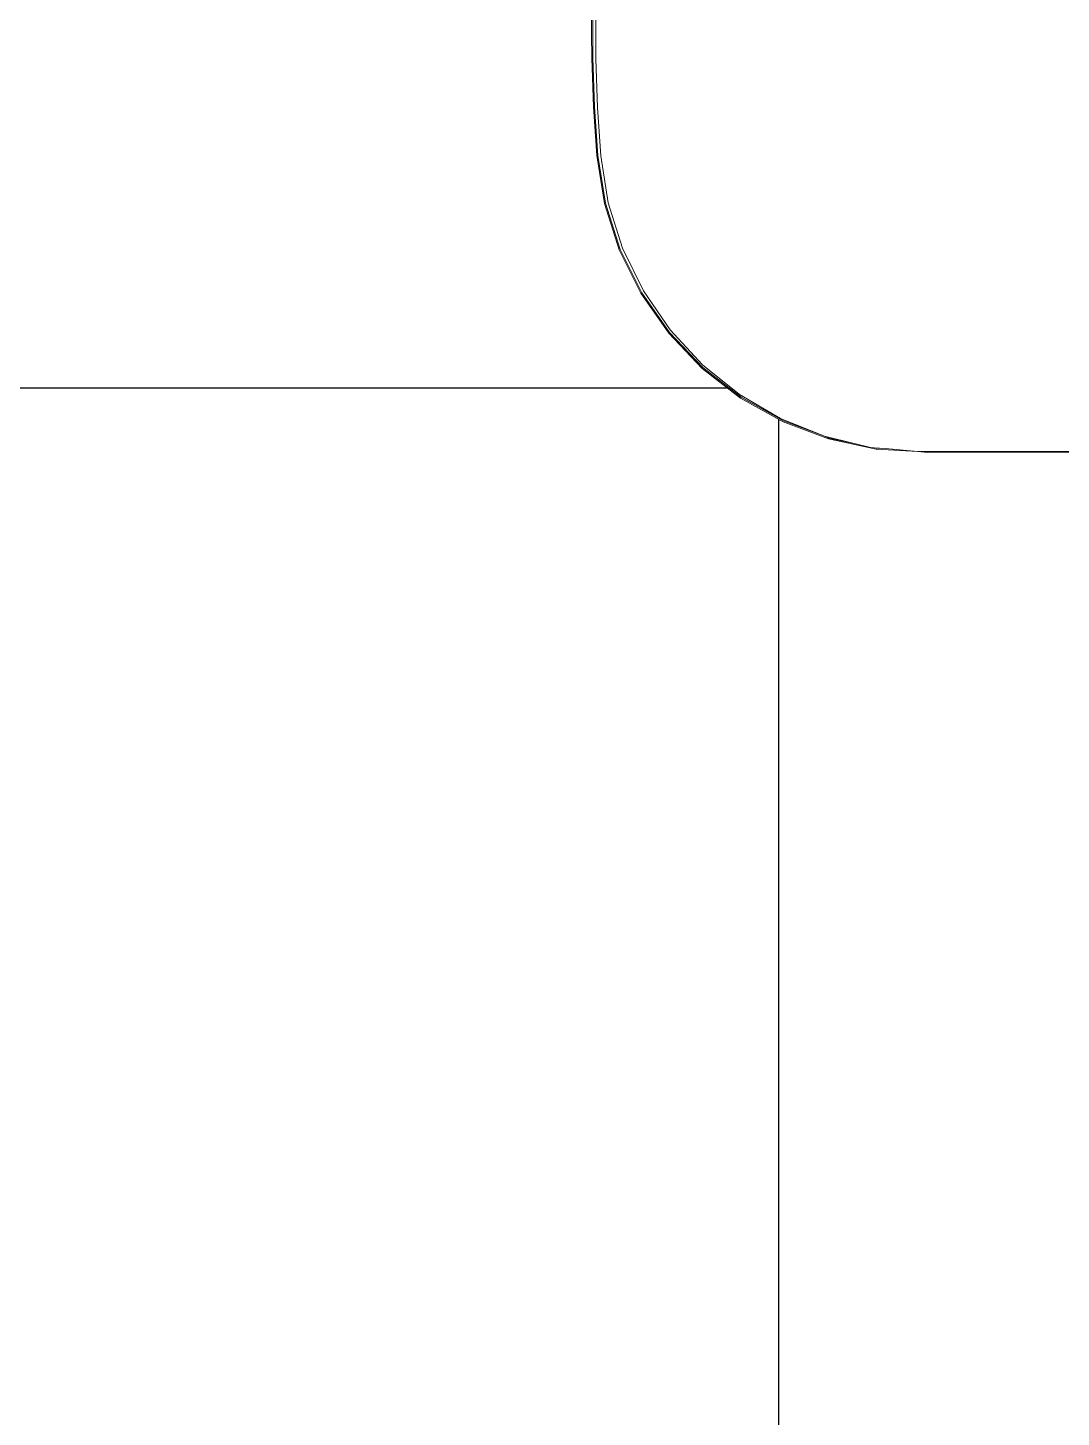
# Model space of a CAD drawing. Header units: millimetres. Extents: x 81693 to 98868, y 6565 to 11437.
# Drawn here: x 95409.26 to 95438.74, y 11158.34 to 11197.97 of the extents above; entities that cross this region are included whole.
import ezdxf

# ---------------------------------------------------------------- set-up
doc = ezdxf.new("R2010")
doc.units = ezdxf.units.MM
doc.layers.add('Moveis', color=1, linetype='Continuous', lineweight=9)
doc.layers.add('Parede Baixa', color=5, linetype='Continuous', lineweight=50)
doc.layers.add('Piso', color=55, linetype='Continuous')

# ---------------------------------------------------------------- blocks, each defined once
blk = doc.blocks.new('u')
at = {"layer": 'Moveis', "invisible_edges": 3}
for points in [[(12556.061, 3322.426), (12633.549, 3335.554), (12556.095, 3322.404)], [(12556.061, 3322.426), (12633.549, 3335.554), (12556.095, 3322.404)], [(12556.061, 3322.426), (12633.549, 3335.554), (12556.095, 3322.404)], [(12556.061, 3322.426), (12633.549, 3335.554), (12556.095, 3322.404)], [(12556.061, 3322.426), (12633.549, 3335.554), (12556.095, 3322.404)], [(12556.095, 3322.404), (12633.549, 3335.554), (12556.232, 3322.311)], [(12556.095, 3322.404), (12633.549, 3335.554), (12556.232, 3322.311)], [(12556.095, 3322.404), (12633.549, 3335.554), (12556.232, 3322.311)], [(12556.095, 3322.404), (12633.549, 3335.554), (12556.232, 3322.311)], [(12556.095, 3322.404), (12633.549, 3335.554), (12556.232, 3322.311)], [(12556.232, 3322.311), (12633.549, 3335.554), (12556.257, 3322.282)], [(12556.232, 3322.311), (12633.549, 3335.554), (12556.257, 3322.282)], [(12556.232, 3322.311), (12633.549, 3335.554), (12556.257, 3322.282)], [(12556.232, 3322.311), (12633.549, 3335.554), (12556.257, 3322.282)], [(12556.232, 3322.311), (12633.549, 3335.554), (12556.257, 3322.282)], [(12556.257, 3322.282), (12633.549, 3335.554), (12556.359, 3322.193)], [(12556.257, 3322.282), (12633.549, 3335.554), (12556.359, 3322.193)], [(12556.257, 3322.282), (12633.549, 3335.554), (12556.359, 3322.193)], [(12556.257, 3322.282), (12633.549, 3335.554), (12556.359, 3322.193)], [(12556.257, 3322.282), (12633.549, 3335.554), (12556.359, 3322.193)], [(12556.359, 3322.193), (12633.549, 3335.554), (12556.382, 3322.167)], [(12556.359, 3322.193), (12633.549, 3335.554), (12556.382, 3322.167)], [(12556.359, 3322.193), (12633.549, 3335.554), (12556.382, 3322.167)], [(12556.359, 3322.193), (12633.549, 3335.554), (12556.382, 3322.167)], [(12556.359, 3322.193), (12633.549, 3335.554), (12556.382, 3322.167)], [(12556.382, 3322.167), (12633.549, 3335.554), (12556.494, 3322.031)], [(12556.382, 3322.167), (12633.549, 3335.554), (12556.494, 3322.031)], [(12556.382, 3322.167), (12633.549, 3335.554), (12556.494, 3322.031)], [(12556.382, 3322.167), (12633.549, 3335.554), (12556.494, 3322.031)], [(12556.382, 3322.167), (12633.549, 3335.554), (12556.494, 3322.031)], [(12556.494, 3322.031), (12633.549, 3335.554), (12556.593, 3321.876)], [(12556.494, 3322.031), (12633.549, 3335.554), (12556.593, 3321.876)], [(12556.494, 3322.031), (12633.549, 3335.554), (12556.593, 3321.876)], [(12556.494, 3322.031), (12633.549, 3335.554), (12556.593, 3321.876)], [(12556.494, 3322.031), (12633.549, 3335.554), (12556.593, 3321.876)], [(12556.593, 3321.876), (12633.549, 3335.554), (12556.603, 3321.851)], [(12556.593, 3321.876), (12633.549, 3335.554), (12556.603, 3321.851)], [(12556.593, 3321.876), (12633.549, 3335.554), (12556.603, 3321.851)], [(12556.593, 3321.876), (12633.549, 3335.554), (12556.603, 3321.851)], [(12556.593, 3321.876), (12633.549, 3335.554), (12556.603, 3321.851)], [(12556.603, 3321.851), (12633.549, 3335.554), (12556.676, 3321.704)], [(12556.603, 3321.851), (12633.549, 3335.554), (12556.676, 3321.704)], [(12556.603, 3321.851), (12633.549, 3335.554), (12556.676, 3321.704)], [(12556.603, 3321.851), (12633.549, 3335.554), (12556.676, 3321.704)], [(12556.603, 3321.851), (12633.549, 3335.554), (12556.676, 3321.704)], [(12556.676, 3321.704), (12633.549, 3335.554), (12556.684, 3321.683)], [(12556.676, 3321.704), (12633.549, 3335.554), (12556.684, 3321.683)], [(12556.676, 3321.704), (12633.549, 3335.554), (12556.684, 3321.683)], [(12556.676, 3321.704), (12633.549, 3335.554), (12556.684, 3321.683)], [(12556.676, 3321.704), (12633.549, 3335.554), (12556.684, 3321.683)], [(12556.684, 3321.683), (12633.549, 3335.554), (12556.748, 3321.503)], [(12556.684, 3321.683), (12633.549, 3335.554), (12556.748, 3321.503)], [(12556.684, 3321.683), (12633.549, 3335.554), (12556.748, 3321.503)], [(12556.684, 3321.683), (12633.549, 3335.554), (12556.748, 3321.503)], [(12556.684, 3321.683), (12633.549, 3335.554), (12556.748, 3321.503)], [(12556.748, 3321.503), (12633.549, 3335.554), (12556.795, 3321.312)], [(12556.748, 3321.503), (12633.549, 3335.554), (12556.795, 3321.312)], [(12556.748, 3321.503), (12633.549, 3335.554), (12556.795, 3321.312)], [(12556.748, 3321.503), (12633.549, 3335.554), (12556.795, 3321.312)], [(12556.748, 3321.503), (12633.549, 3335.554), (12556.795, 3321.312)], [(12556.795, 3321.312), (12633.549, 3335.554), (12556.824, 3321.114)], [(12556.795, 3321.312), (12633.549, 3335.554), (12556.824, 3321.114)], [(12556.795, 3321.312), (12633.549, 3335.554), (12556.824, 3321.114)], [(12556.795, 3321.312), (12633.549, 3335.554), (12556.824, 3321.114)], [(12556.795, 3321.312), (12633.549, 3335.554), (12556.824, 3321.114)], [(12556.824, 3321.114), (12633.549, 3335.554), (12556.833, 3320.923)], [(12556.824, 3321.114), (12633.549, 3335.554), (12556.833, 3320.923)], [(12556.824, 3321.114), (12633.549, 3335.554), (12556.833, 3320.923)], [(12556.824, 3321.114), (12633.549, 3335.554), (12556.833, 3320.923)], [(12556.824, 3321.114), (12633.549, 3335.554), (12556.833, 3320.923)], [(12556.833, 3320.923), (12633.549, 3335.554), (12556.833, 3308.185)], [(12556.833, 3320.923), (12633.549, 3335.554), (12556.833, 3308.185)], [(12556.833, 3320.923), (12633.549, 3335.554), (12556.833, 3308.185)], [(12556.833, 3320.923), (12633.549, 3335.554), (12556.833, 3308.185)], [(12556.833, 3320.923), (12633.549, 3335.554), (12556.833, 3308.185)]]:
    blk.add_3dface(points, dxfattribs=at)

msp = doc.modelspace()

# ---------------------------------------------------------------- hatches: boundary and pattern name
at = {"layer": 'Piso'}
h = msp.add_hatch(dxfattribs=at)
h.set_pattern_fill('ANSI37', color=256, scale=13.333333, angle=45)
h.set_pattern_definition([(90, (-2063.007, 2975), (-42.333333, 1e-14), []), (180, (-2063.007, 2975), (-1e-14, -42.333333), [])])
h.paths.add_polyline_path([(95439.4125, 11171.3876), (95466.0791, 11171.3876), (95466.0791, 11172.1712), (95463.4366, 11172.1712), (95463.4366, 11172.1876), (95463.4366, 11173.31), (95463.2428, 11173.4418), (95463.1155, 11173.5957), (95463.0162, 11173.7519), (95462.9244, 11174.0087), (95462.8771, 11174.3362), (95462.8897, 11174.3368), (95462.8897, 11182.9124), (95462.9244, 11183.1526), (95463.0162, 11183.4095), (95463.1579, 11183.6323), (95463.2738, 11183.7331), (95463.2905, 11183.752), (95463.4602, 11183.8674), (95463.6039, 11183.9027), (95463.74, 11183.9508), (95463.8787, 11183.8692), (95463.9476, 11183.7219), (95463.9459, 11183.5265), (95463.837, 11183.3843), (95463.7754, 11183.3915), (95463.7342, 11183.3878), (95463.7102, 11183.3834), (95463.6579, 11183.3589), (95463.6066, 11183.3233), (95463.597, 11183.3128), (95463.5527, 11183.2592), (95463.5139, 11183.1982), (95463.4861, 11183.1443), (95463.4812, 11183.1307), (95463.455, 11183.0573), (95463.4348, 11182.9688), (95463.4272, 11182.905), (95463.4229, 11182.8143), (95463.4229, 11174.8379), (95466.0791, 11174.8379), (95466.0791, 11194.7808), (95465.9528, 11194.6161), (95465.7445, 11194.5299), (95465.7445, 11194.5542), (95464.3694, 11194.5542), (95464.2064, 11194.6793), (95464.1202, 11194.8876), (95464.1445, 11194.8876), (95464.1445, 11195.5092), (95462.9946, 11195.5092), (95462.8133, 11195.5092), (95462.8133, 11196.7209), (95461.4779, 11196.7209), (95461.4779, 11185.8652), (95434.8466, 11185.8652), (95434.6545, 11185.879), (95433.4629, 11185.9482), (95432.1071, 11186.2371), (95430.8098, 11186.7254), (95429.6, 11187.4021), (95428.5049, 11188.2521), (95427.5493, 11189.2562), (95426.7544, 11190.3919), (95426.1382, 11191.6336), (95425.7146, 11192.9535), (95425.493, 11194.3219), (95425.398, 11195.7086), (95425.3505, 11197.0977), (95425.3445, 11197.7927), (95425.3505, 11199.0108), (95425.3597, 11199.2801), (95376.0791, 11200.57), (95376.0791, 11111.3876), (95377.0791, 11111.3876), (95377.0791, 11112.7209), (95383.7458, 11112.7209), (95383.7458, 11153.0542), (95381.4125, 11153.0542), (95381.4125, 11152.0542, -0.4142136), (95380.7458, 11151.3876), (95379.322, 11151.3876), (95379.3672, 11151.4328), (95378.6482, 11152.1519), (95378.4125, 11152.7209, -0.4142136), (95378.0791, 11153.0542), (95378.0791, 11154.7209, -0.4142136), (95378.4125, 11155.0542), (95378.6482, 11155.6233), (95379.4125, 11156.3876), (95380.7458, 11156.3876, -0.4142136), (95381.4125, 11155.7209), (95381.4125, 11154.7209), (95383.7458, 11154.7209), (95383.7458, 11157.3876), (95385.7458, 11157.3876, -0.405748), (95431.7265, 11112.7209), (95438.4125, 11112.7209), (95438.4125, 11111.3876), (95439.4125, 11111.3876), (95439.4125, 11135.3783, -0.2773501), (95439.4125, 11147.3968)])
h.paths.add_polyline_path([(95385.7458, 11157.3876), (95385.7458, 11154.7209), (95388.0791, 11154.7209), (95388.0791, 11155.7209, -0.4142136), (95388.7458, 11156.3876), (95390.0791, 11156.3876), (95390.8434, 11155.6233), (95391.0791, 11155.0542, -0.4142136), (95391.4125, 11154.7209), (95391.4125, 11153.0542, -0.4142136), (95391.0791, 11152.7209), (95390.8434, 11152.1519), (95390.0791, 11151.3876), (95388.7458, 11151.3876, -0.4142136), (95388.0791, 11152.0542), (95388.0791, 11153.0542), (95385.7458, 11153.0542), (95385.7458, 11111.3876), (95431.7458, 11111.3876, 0.4142136)])

# ---------------------------------------------------------------- linework, layer by layer
at = {"layer": 'Moveis'}
for p, q in [((95425.3445, 11197.7927), (95425.3505, 11199.0108)), ((95425.3798, 11199.0103), (95425.3798, 11197.0982)), ((95425.467, 11197.0827), (95425.467, 11198.9948)), ((95425.3505, 11197.0977), (95425.3445, 11197.7927)), ((95425.398, 11195.7086), (95425.3505, 11197.0977)), ((95425.3798, 11197.0982), (95425.4273, 11195.7101)), ((95425.5145, 11195.6946), (95425.467, 11197.0827)), ((95425.493, 11194.3219), (95425.398, 11195.7086)), ((95425.4273, 11195.7101), (95425.5222, 11194.3244)), ((95425.5145, 11195.6946), (95425.6095, 11194.3089)), ((95425.7146, 11192.9535), (95425.493, 11194.3219)), ((95425.7431, 11192.9603), (95425.5222, 11194.3244)), ((95425.8239, 11192.9719), (95425.6095, 11194.3089)), ((95426.1382, 11191.6336), (95425.7146, 11192.9535)), ((95425.7431, 11192.9603), (95426.1654, 11191.6446)), ((95425.8239, 11192.9719), (95426.2318, 11191.6809)), ((95426.7544, 11190.3919), (95426.1382, 11191.6336)), ((95426.7796, 11190.4068), (95426.1654, 11191.6446)), ((95426.2318, 11191.6809), (95426.8245, 11190.4635)), ((95427.5891, 11189.346), (95426.8245, 11190.4635)), ((95427.5493, 11189.2562), (95426.7544, 11190.3919)), ((95427.572, 11189.2747), (95426.7796, 11190.4068)), ((95428.5049, 11188.2521), (95427.5493, 11189.2562)), ((95427.572, 11189.2747), (95428.5247, 11188.2737)), ((95427.5891, 11189.346), (95428.5091, 11188.3526)), ((95429.6, 11187.4021), (95428.5049, 11188.2521)), ((95429.5647, 11187.5047), (95428.5091, 11188.3526)), ((95429.6163, 11187.4265), (95428.5247, 11188.2737)), ((95429.5647, 11187.5047), (95430.7332, 11186.8206)), ((95430.8098, 11186.7254), (95429.6, 11187.4021)), ((95429.6163, 11187.4265), (95430.8223, 11186.7519)), ((95430.7332, 11186.8206), (95431.9893, 11186.315)), ((95432.1071, 11186.2371), (95430.8098, 11186.7254)), ((95431.9893, 11186.315), (95430.8223, 11186.7519)), ((95432.8373, 11186.1113), (95431.9893, 11186.315)), ((95432.1155, 11186.2651), (95431.9893, 11186.315)), ((95433.4629, 11185.9482), (95432.1071, 11186.2371)), ((95432.8373, 11186.1113), (95432.1155, 11186.2651)), ((95433.3058, 11185.9988), (95432.8373, 11186.1113)), ((95433.3058, 11185.9988), (95433.4079, 11185.9898)), ((95433.467, 11185.9772), (95433.4079, 11185.9898)), ((95433.4079, 11185.9898), (95433.7208, 11185.962)), ((95434.6545, 11185.879), (95433.4629, 11185.9482)), ((95433.467, 11185.9772), (95433.7208, 11185.962)), ((95433.7208, 11185.962), (95434.6545, 11185.879)), ((95434.6545, 11185.879), (95455.7508, 11185.879)), ((95434.8466, 11185.8652), (95434.6545, 11185.879)), ((95434.8466, 11185.8652), (95461.4779, 11185.8652))]:
    msp.add_line(p, q, dxfattribs=at)
for points, invisible_edges in [([(95425.3048, 11223.5579), (95425.3505, 11199.0108), (95425.3445, 11197.7927)], 13), ([(95425.3048, 11223.5579), (95425.3505, 11199.0108), (95425.3445, 11197.7927)], 13), ([(95425.3048, 11223.5579), (95425.3505, 11199.0108), (95425.3445, 11197.7927)], 13), ([(95425.3048, 11223.5579), (95425.3505, 11199.0108), (95425.3445, 11197.7927)], 13), ([(95425.3048, 11223.5579), (95425.3505, 11199.0108), (95425.3445, 11197.7927)], 13), ([(95433.3058, 11210.0786), (95433.3058, 11185.9988), (95431.9893, 11209.7625)], 3), ([(95434.6545, 11210.1985), (95434.6545, 11185.879), (95433.3058, 11210.0786)], 3), ([(95433.3058, 11210.0786), (95434.6545, 11185.879), (95433.7208, 11185.962)], 13), ([(95433.3058, 11210.0786), (95433.7208, 11185.962), (95433.4079, 11185.9898)], 13), ([(95433.3058, 11210.0786), (95433.4079, 11185.9898), (95433.3058, 11185.9988)], 13), ([(95455.9895, 11210.1985), (95455.9062, 11185.9951), (95434.6545, 11210.1985)], 3), ([(95434.6545, 11210.1985), (95455.9062, 11185.9951), (95455.7715, 11185.8945)], 13), ([(95434.6545, 11210.1985), (95455.7715, 11185.8945), (95455.7508, 11185.879)], 13), ([(95434.6545, 11210.1985), (95455.7508, 11185.879), (95434.6545, 11185.879)], 13), ([(95431.9893, 11209.7625), (95431.9893, 11186.315), (95430.7332, 11209.2569)], 3), ([(95431.9893, 11209.7625), (95433.3058, 11185.9988), (95432.8373, 11186.1113)], 13), ([(95431.9893, 11209.7625), (95432.8373, 11186.1113), (95431.9893, 11186.315)], 13), ([(95430.7332, 11209.2569), (95430.7332, 11186.8206), (95429.5647, 11208.5728)], 3), ([(95430.7332, 11209.2569), (95431.9893, 11186.315), (95430.7332, 11186.8206)], 13), ([(95429.5647, 11208.5728), (95429.5647, 11187.5047), (95428.5091, 11207.7249)], 3), ([(95429.5647, 11208.5728), (95430.7332, 11186.8206), (95429.5647, 11187.5047)], 13), ([(95428.5091, 11207.7249), (95428.5091, 11188.3526), (95427.5891, 11206.7315)], 3), ([(95428.5091, 11207.7249), (95429.5647, 11187.5047), (95428.5091, 11188.3526)], 13), ([(95427.5891, 11206.7315), (95427.5891, 11189.346), (95426.8245, 11205.614)], 3), ([(95427.5891, 11206.7315), (95428.5091, 11188.3526), (95427.5891, 11189.346)], 13), ([(95426.8245, 11205.614), (95426.8245, 11190.4635), (95426.2318, 11204.3966)], 3), ([(95426.8245, 11205.614), (95427.5891, 11189.346), (95426.8245, 11190.4635)], 13), ([(95426.2318, 11204.3966), (95426.2318, 11191.6809), (95425.8239, 11203.1055)], 3), ([(95426.2318, 11204.3966), (95426.8245, 11190.4635), (95426.2318, 11191.6809)], 13), ([(95425.8239, 11203.1055), (95425.8239, 11192.9719), (95425.6095, 11201.7686)], 3), ([(95425.8239, 11203.1055), (95426.2318, 11191.6809), (95425.8239, 11192.9719)], 13), ([(95425.6095, 11201.7686), (95425.6095, 11194.3089), (95425.5145, 11200.3829)], 3), ([(95425.6095, 11201.7686), (95425.8239, 11192.9719), (95425.6095, 11194.3089)], 13), ([(95425.4273, 11200.3984), (95425.4273, 11195.7101), (95425.3798, 11199.0103)], 3), ([(95425.5145, 11200.3829), (95425.5145, 11195.6946), (95425.467, 11197.0827)], 13), ([(95425.5145, 11200.3829), (95425.467, 11197.0827), (95425.467, 11198.9948)], 1), ([(95425.5145, 11200.3829), (95425.6095, 11194.3089), (95425.5145, 11195.6946)], 13), ([(95425.3505, 11199.0108), (95425.3505, 11197.0977), (95425.3445, 11197.7927)], 1), ([(95425.3505, 11199.0108), (95425.3798, 11199.0103), (95425.3798, 11197.0982)], 13), ([(95425.3798, 11199.0103), (95425.4273, 11195.7101), (95425.3798, 11197.0982)], 1), ([(95425.467, 11197.0827), (95425.4273, 11195.7101), (95425.467, 11198.9948)], 3), ([(95425.3505, 11197.0977), (95411.7445, 11164.3158), (95425.3445, 11197.7927)], 3), ([(95425.3505, 11197.0977), (95411.7445, 11164.3158), (95425.3445, 11197.7927)], 3), ([(95425.3505, 11197.0977), (95411.7445, 11164.3158), (95425.3445, 11197.7927)], 3), ([(95425.3505, 11197.0977), (95411.7445, 11164.3158), (95425.3445, 11197.7927)], 3), ([(95425.3505, 11197.0977), (95411.7445, 11164.3158), (95425.3445, 11197.7927)], 3), ([(95425.398, 11195.7086), (95411.7445, 11164.3158), (95425.3505, 11197.0977)], 3), ([(95425.398, 11195.7086), (95411.7445, 11164.3158), (95425.3505, 11197.0977)], 3), ([(95425.398, 11195.7086), (95411.7445, 11164.3158), (95425.3505, 11197.0977)], 3), ([(95425.398, 11195.7086), (95411.7445, 11164.3158), (95425.3505, 11197.0977)], 3), ([(95425.398, 11195.7086), (95411.7445, 11164.3158), (95425.3505, 11197.0977)], 3), ([(95425.3798, 11197.0982), (95425.398, 11195.7086), (95425.3505, 11197.0977)], 13), ([(95425.4273, 11195.7101), (95425.398, 11195.7086), (95425.3798, 11197.0982)], 3), ([(95425.5145, 11195.6946), (95425.4273, 11195.7101), (95425.467, 11197.0827)], 3), ([(95425.493, 11194.3219), (95411.7445, 11164.3158), (95425.398, 11195.7086)], 3), ([(95425.493, 11194.3219), (95411.7445, 11164.3158), (95425.398, 11195.7086)], 3), ([(95425.493, 11194.3219), (95411.7445, 11164.3158), (95425.398, 11195.7086)], 3), ([(95425.493, 11194.3219), (95411.7445, 11164.3158), (95425.398, 11195.7086)], 3), ([(95425.493, 11194.3219), (95411.7445, 11164.3158), (95425.398, 11195.7086)], 3), ([(95425.4273, 11195.7101), (95425.493, 11194.3219), (95425.398, 11195.7086)], 13), ([(95425.5222, 11194.3244), (95425.493, 11194.3219), (95425.4273, 11195.7101)], 3), ([(95425.5145, 11195.6946), (95425.5222, 11194.3244), (95425.4273, 11195.7101)], 13), ([(95425.6095, 11194.3089), (95425.5222, 11194.3244), (95425.5145, 11195.6946)], 3), ([(95425.7146, 11192.9535), (95411.7445, 11164.3158), (95425.493, 11194.3219)], 3), ([(95425.7146, 11192.9535), (95411.7445, 11164.3158), (95425.493, 11194.3219)], 3), ([(95425.7146, 11192.9535), (95411.7445, 11164.3158), (95425.493, 11194.3219)], 3), ([(95425.7146, 11192.9535), (95411.7445, 11164.3158), (95425.493, 11194.3219)], 3), ([(95425.7146, 11192.9535), (95411.7445, 11164.3158), (95425.493, 11194.3219)], 3), ([(95425.5222, 11194.3244), (95425.7146, 11192.9535), (95425.493, 11194.3219)], 13), ([(95425.7431, 11192.9603), (95425.7146, 11192.9535), (95425.5222, 11194.3244)], 3), ([(95425.6095, 11194.3089), (95425.7431, 11192.9603), (95425.5222, 11194.3244)], 13), ([(95425.8239, 11192.9719), (95425.7431, 11192.9603), (95425.6095, 11194.3089)], 3), ([(95426.1382, 11191.6336), (95411.7445, 11164.3158), (95425.7146, 11192.9535)], 3), ([(95426.1382, 11191.6336), (95411.7445, 11164.3158), (95425.7146, 11192.9535)], 3), ([(95426.1382, 11191.6336), (95411.7445, 11164.3158), (95425.7146, 11192.9535)], 3), ([(95426.1382, 11191.6336), (95411.7445, 11164.3158), (95425.7146, 11192.9535)], 3), ([(95426.1382, 11191.6336), (95411.7445, 11164.3158), (95425.7146, 11192.9535)], 3), ([(95425.7431, 11192.9603), (95426.1382, 11191.6336), (95425.7146, 11192.9535)], 13), ([(95425.8239, 11192.9719), (95426.1654, 11191.6446), (95425.7431, 11192.9603)], 13), ([(95426.1654, 11191.6446), (95426.1382, 11191.6336), (95425.7431, 11192.9603)], 3), ([(95426.2318, 11191.6809), (95426.1654, 11191.6446), (95425.8239, 11192.9719)], 3), ([(95426.7544, 11190.3919), (95411.7445, 11164.3158), (95426.1382, 11191.6336)], 3), ([(95426.7544, 11190.3919), (95411.7445, 11164.3158), (95426.1382, 11191.6336)], 3), ([(95426.7544, 11190.3919), (95411.7445, 11164.3158), (95426.1382, 11191.6336)], 3), ([(95426.7544, 11190.3919), (95411.7445, 11164.3158), (95426.1382, 11191.6336)], 3), ([(95426.7544, 11190.3919), (95411.7445, 11164.3158), (95426.1382, 11191.6336)], 3), ([(95426.1654, 11191.6446), (95426.7544, 11190.3919), (95426.1382, 11191.6336)], 13), ([(95426.2318, 11191.6809), (95426.7796, 11190.4068), (95426.1654, 11191.6446)], 13), ([(95426.7796, 11190.4068), (95426.7544, 11190.3919), (95426.1654, 11191.6446)], 3), ([(95426.8245, 11190.4635), (95426.7796, 11190.4068), (95426.2318, 11191.6809)], 3), ([(95426.8245, 11190.4635), (95427.572, 11189.2747), (95426.7796, 11190.4068)], 13), ([(95427.5891, 11189.346), (95427.572, 11189.2747), (95426.8245, 11190.4635)], 3), ([(95427.5493, 11189.2562), (95411.7445, 11164.3158), (95426.7544, 11190.3919)], 3), ([(95427.5493, 11189.2562), (95411.7445, 11164.3158), (95426.7544, 11190.3919)], 3), ([(95427.5493, 11189.2562), (95411.7445, 11164.3158), (95426.7544, 11190.3919)], 3), ([(95427.5493, 11189.2562), (95411.7445, 11164.3158), (95426.7544, 11190.3919)], 3), ([(95427.5493, 11189.2562), (95411.7445, 11164.3158), (95426.7544, 11190.3919)], 3), ([(95426.7796, 11190.4068), (95427.5493, 11189.2562), (95426.7544, 11190.3919)], 13), ([(95427.572, 11189.2747), (95427.5493, 11189.2562), (95426.7796, 11190.4068)], 3), ([(95428.5049, 11188.2521), (95411.7445, 11164.3158), (95427.5493, 11189.2562)], 3), ([(95428.5049, 11188.2521), (95411.7445, 11164.3158), (95427.5493, 11189.2562)], 3), ([(95428.5049, 11188.2521), (95411.7445, 11164.3158), (95427.5493, 11189.2562)], 3), ([(95428.5049, 11188.2521), (95411.7445, 11164.3158), (95427.5493, 11189.2562)], 3), ([(95428.5049, 11188.2521), (95411.7445, 11164.3158), (95427.5493, 11189.2562)], 3), ([(95427.572, 11189.2747), (95428.5049, 11188.2521), (95427.5493, 11189.2562)], 13), ([(95428.5091, 11188.3526), (95427.572, 11189.2747), (95427.5891, 11189.346)], 3), ([(95428.5247, 11188.2737), (95428.5049, 11188.2521), (95427.572, 11189.2747)], 3), ([(95428.5091, 11188.3526), (95428.5247, 11188.2737), (95427.572, 11189.2747)], 13), ([(95429.6, 11187.4021), (95411.7445, 11164.3158), (95428.5049, 11188.2521)], 3), ([(95429.6, 11187.4021), (95411.7445, 11164.3158), (95428.5049, 11188.2521)], 3), ([(95429.6, 11187.4021), (95411.7445, 11164.3158), (95428.5049, 11188.2521)], 3), ([(95429.6, 11187.4021), (95411.7445, 11164.3158), (95428.5049, 11188.2521)], 3), ([(95429.6, 11187.4021), (95411.7445, 11164.3158), (95428.5049, 11188.2521)], 3), ([(95428.5247, 11188.2737), (95429.6, 11187.4021), (95428.5049, 11188.2521)], 13), ([(95429.5647, 11187.5047), (95428.5247, 11188.2737), (95428.5091, 11188.3526)], 3), ([(95429.6163, 11187.4265), (95429.6, 11187.4021), (95428.5247, 11188.2737)], 3), ([(95429.5647, 11187.5047), (95429.6163, 11187.4265), (95428.5247, 11188.2737)], 13), ([(95430.8098, 11186.7254), (95411.7445, 11164.3158), (95429.6, 11187.4021)], 3), ([(95430.8098, 11186.7254), (95411.7445, 11164.3158), (95429.6, 11187.4021)], 3), ([(95430.8098, 11186.7254), (95411.7445, 11164.3158), (95429.6, 11187.4021)], 3), ([(95430.8098, 11186.7254), (95411.7445, 11164.3158), (95429.6, 11187.4021)], 3), ([(95430.8098, 11186.7254), (95411.7445, 11164.3158), (95429.6, 11187.4021)], 3), ([(95430.7332, 11186.8206), (95429.6163, 11187.4265), (95429.5647, 11187.5047)], 3), ([(95429.6163, 11187.4265), (95430.8098, 11186.7254), (95429.6, 11187.4021)], 13), ([(95430.8223, 11186.7519), (95430.8098, 11186.7254), (95429.6163, 11187.4265)], 3), ([(95430.7332, 11186.8206), (95430.8223, 11186.7519), (95429.6163, 11187.4265)], 13), ([(95432.1071, 11186.2371), (95411.7445, 11164.3158), (95430.8098, 11186.7254)], 3), ([(95432.1071, 11186.2371), (95411.7445, 11164.3158), (95430.8098, 11186.7254)], 3), ([(95432.1071, 11186.2371), (95411.7445, 11164.3158), (95430.8098, 11186.7254)], 3), ([(95432.1071, 11186.2371), (95411.7445, 11164.3158), (95430.8098, 11186.7254)], 3), ([(95432.1071, 11186.2371), (95411.7445, 11164.3158), (95430.8098, 11186.7254)], 3), ([(95430.8223, 11186.7519), (95430.7332, 11186.8206), (95431.9893, 11186.315)], 1), ([(95431.9893, 11186.315), (95430.8098, 11186.7254), (95430.8223, 11186.7519)], 3), ([(95431.9893, 11186.315), (95432.1071, 11186.2371), (95430.8098, 11186.7254)], 13), ([(95433.4629, 11185.9482), (95411.7445, 11164.3158), (95432.1071, 11186.2371)], 3), ([(95433.4629, 11185.9482), (95411.7445, 11164.3158), (95432.1071, 11186.2371)], 3), ([(95433.4629, 11185.9482), (95411.7445, 11164.3158), (95432.1071, 11186.2371)], 3), ([(95433.4629, 11185.9482), (95411.7445, 11164.3158), (95432.1071, 11186.2371)], 3), ([(95433.4629, 11185.9482), (95411.7445, 11164.3158), (95432.1071, 11186.2371)], 3), ([(95432.1155, 11186.2651), (95432.1071, 11186.2371), (95431.9893, 11186.315)], 3), ([(95432.8373, 11186.1113), (95432.1071, 11186.2371), (95432.1155, 11186.2651)], 3), ([(95433.3058, 11185.9988), (95433.4629, 11185.9482), (95432.1071, 11186.2371)], 13), ([(95433.3058, 11185.9988), (95432.1071, 11186.2371), (95432.8373, 11186.1113)], 3), ([(95434.6545, 11185.879), (95411.7445, 11164.3158), (95433.4629, 11185.9482)], 3), ([(95434.6545, 11185.879), (95411.7445, 11164.3158), (95433.4629, 11185.9482)], 3), ([(95434.6545, 11185.879), (95411.7445, 11164.3158), (95433.4629, 11185.9482)], 3), ([(95434.6545, 11185.879), (95411.7445, 11164.3158), (95433.4629, 11185.9482)], 3), ([(95434.6545, 11185.879), (95411.7445, 11164.3158), (95433.4629, 11185.9482)], 3), ([(95434.8466, 11185.8652), (95411.7445, 11164.3158), (95434.6545, 11185.879)], 3), ([(95434.8466, 11185.8652), (95411.7445, 11164.3158), (95434.6545, 11185.879)], 3), ([(95434.8466, 11185.8652), (95411.7445, 11164.3158), (95434.6545, 11185.879)], 3), ([(95434.8466, 11185.8652), (95411.7445, 11164.3158), (95434.6545, 11185.879)], 3), ([(95434.8466, 11185.8652), (95411.7445, 11164.3158), (95434.6545, 11185.879)], 3), ([(95461.4779, 11185.8652), (95411.7445, 11164.3158), (95434.8466, 11185.8652)], 3), ([(95461.4779, 11185.8652), (95411.7445, 11164.3158), (95434.8466, 11185.8652)], 3), ([(95461.4779, 11185.8652), (95411.7445, 11164.3158), (95434.8466, 11185.8652)], 3), ([(95461.4779, 11185.8652), (95411.7445, 11164.3158), (95434.8466, 11185.8652)], 3), ([(95461.4779, 11185.8652), (95411.7445, 11164.3158), (95434.8466, 11185.8652)], 3), ([(95433.4079, 11185.9898), (95433.4629, 11185.9482), (95433.3058, 11185.9988)], 3), ([(95433.467, 11185.9772), (95433.4629, 11185.9482), (95433.4079, 11185.9898)], 3), ([(95433.7208, 11185.962), (95433.4629, 11185.9482), (95433.467, 11185.9772)], 3), ([(95433.4629, 11185.9482), (95433.7208, 11185.962), (95434.6545, 11185.879)], 1), ([(95455.7508, 11185.879), (95434.8466, 11185.8652), (95434.6545, 11185.879)], 1), ([(95455.7508, 11185.879), (95461.4779, 11185.8652), (95434.8466, 11185.8652)], 13)]:
    msp.add_3dface(points, dxfattribs=dict(at, invisible_edges=invisible_edges))
msp.add_3dface([(95431.9893, 11186.315), (95432.8373, 11186.1113), (95432.1155, 11186.2651)], dxfattribs=at)

# ---------------------------------------------------------------- block references
at = {"layer": 'Parede Baixa', "xscale": 0.6666666666666666, "yscale": 0.6666666666666666, "zscale": 0.6666666666666666, "rotation": 180}
msp.add_blockref('u', (103834.1117, 13388.2831), dxfattribs=at)

doc.saveas('drawing.dxf')
